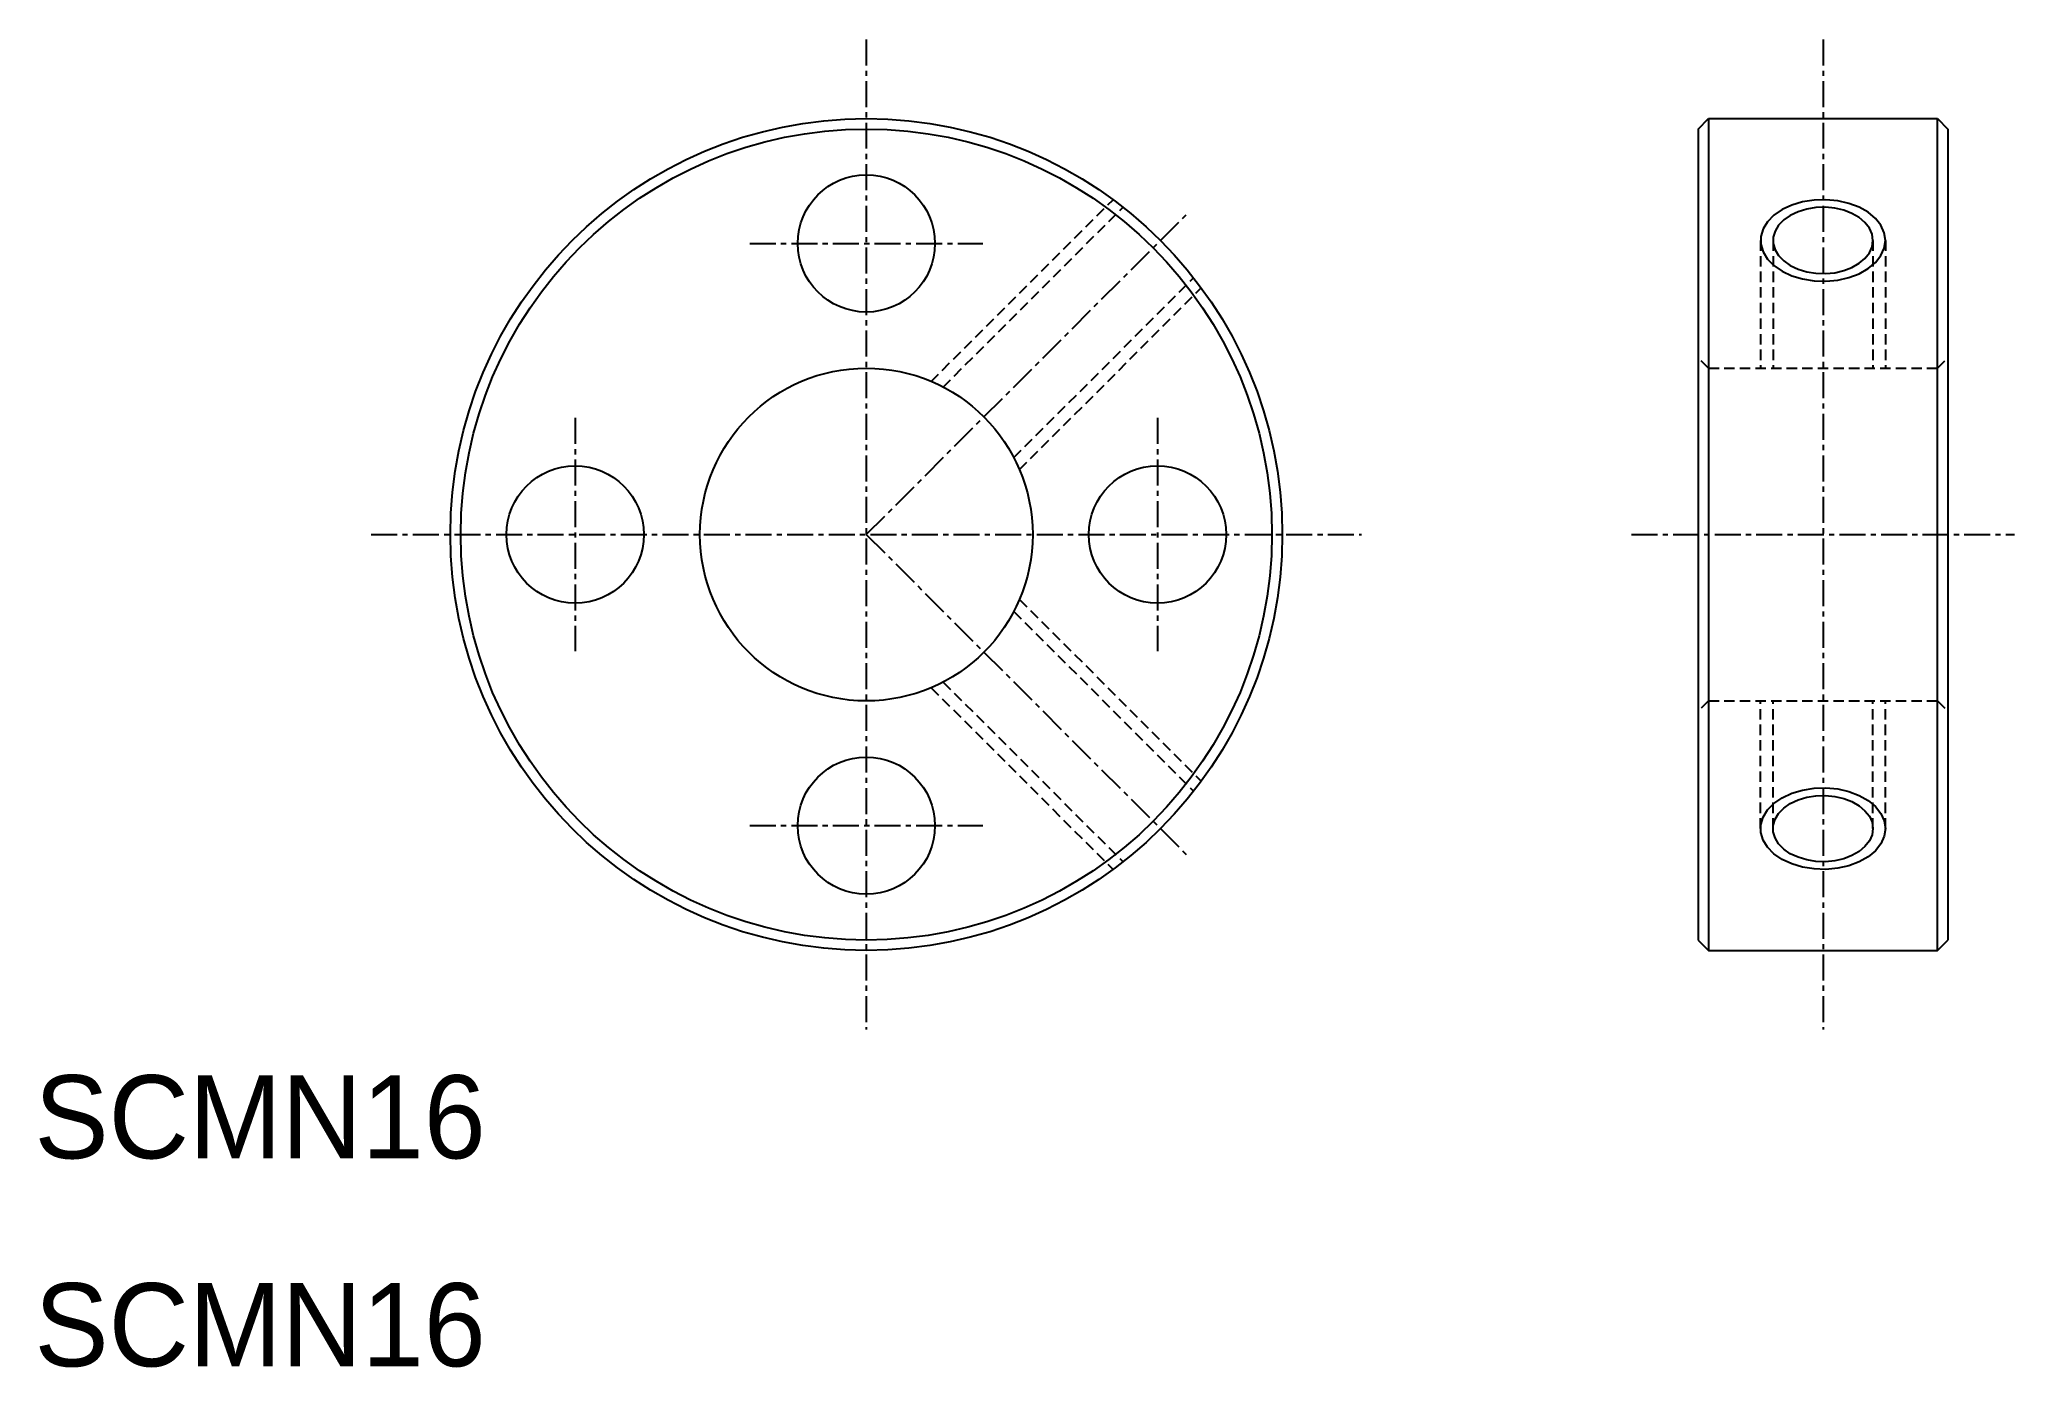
# Model space of a CAD drawing. Extents: x 10.2 to 105.2, y 9.9 to 73.8.
import ezdxf

# ---------------------------------------------------------------- set-up
doc = ezdxf.new("R2010")
doc.units = 0
doc.linetypes.add('CENTER', pattern=[2, 1.25, -0.25, 0.25, -0.25])
doc.linetypes.add('DASHED', pattern=[0.75, 0.5, -0.25])
doc.layers.get('0').update_dxf_attribs({"linetype": 'CONTINUOUS'})
doc.layers.add('CENTER', color=1, linetype='CENTER')

msp = doc.modelspace()

# ---------------------------------------------------------------- linework, layer by layer
at = {"color": 7, "linetype": 'CONTINUOUS'}
for p, q in [((90, 69.5), (90.5, 70)), ((90, 69.5), (90, 30.5)), ((90.5, 70), (90.5, 30)), ((90.5, 70), (101.5, 70)), ((93.25, 70), (93.25, 70)), ((96, 70), (96, 70)), ((101.5, 30), (101.5, 70)), ((101.5, 70), (102, 69.5)), ((102, 69.5), (102, 30.5)), ((90, 30.5), (90.5, 30)), ((101.5, 30), (102, 30.5)), ((90.5, 30), (101.5, 30))]:
    msp.add_line(p, q, dxfattribs=at)
at = {"color": 3, "linetype": 'DASHED'}
for p, q in [((53.123, 57.365), (61.861, 66.103)), ((53.699, 57.093), (62.343, 65.737)), ((93, 64.142), (93, 58)), ((93.6, 64.142), (93.6, 58)), ((98.4, 64.142), (98.4, 58)), ((99, 64.142), (99, 58)), ((57.093, 53.699), (65.737, 62.343)), ((57.365, 53.123), (66.103, 61.861)), ((90.5, 58), (90, 58.5)), ((90.5, 58), (101.5, 58)), ((101.5, 58), (102, 58.5)), ((57.365, 46.877), (66.103, 38.139)), ((57.093, 46.301), (65.737, 37.657)), ((53.699, 42.907), (62.343, 34.263)), ((53.123, 42.635), (61.861, 33.897)), ((90.5, 42), (90, 41.5)), ((90.5, 42), (101.5, 42)), ((93, 35.858), (93, 42)), ((93.6, 35.858), (93.6, 42)), ((98.4, 35.858), (98.4, 42)), ((99, 35.858), (99, 42)), ((101.5, 42), (102, 41.5))]:
    msp.add_line(p, q, dxfattribs=at)
at = {"color": 3, "flags": 128}
msp.add_lwpolyline([(99, 64.142), (98.946, 64.513), (98.785, 64.871), (98.524, 65.203), (98.171, 65.496), (97.74, 65.74), (97.246, 65.926), (96.707, 66.048), (96.143, 66.101), (95.573, 66.083), (95.019, 65.996), (94.5, 65.841), (94.035, 65.624), (93.642, 65.355), (93.333, 65.041), (93.122, 64.695), (93.014, 64.329), (93.014, 63.956), (93.122, 63.59), (93.333, 63.243), (93.642, 62.93), (94.035, 62.66), (94.5, 62.444), (95.019, 62.289), (95.573, 62.201), (96.143, 62.183), (96.707, 62.236), (97.246, 62.358), (97.74, 62.544), (98.171, 62.789), (98.524, 63.082), (98.785, 63.413), (98.946, 63.771)], close=True, dxfattribs=at)
at = {"color": 7, "linetype": 'CONTINUOUS', "flags": 128}
msp.add_lwpolyline([(98.4, 64.142), (98.357, 64.444), (98.228, 64.735), (98.019, 65.004), (97.737, 65.243), (97.392, 65.441), (96.997, 65.593), (96.566, 65.692), (96.114, 65.735), (95.658, 65.721), (95.215, 65.649), (94.8, 65.523), (94.428, 65.347), (94.113, 65.128), (93.867, 64.873), (93.697, 64.591), (93.611, 64.294), (93.611, 63.991), (93.697, 63.693), (93.867, 63.411), (94.113, 63.156), (94.428, 62.937), (94.8, 62.761), (95.215, 62.635), (95.658, 62.564), (96.114, 62.549), (96.566, 62.592), (96.997, 62.691), (97.392, 62.843), (97.737, 63.042), (98.019, 63.28), (98.228, 63.549), (98.357, 63.84)], close=True, dxfattribs=at)
at = {"color": 3, "extrusion": (0, 0, -1), "flags": 128}
msp.add_lwpolyline([(-99, 35.858), (-98.946, 35.487), (-98.785, 35.129), (-98.524, 34.797), (-98.171, 34.504), (-97.74, 34.26), (-97.246, 34.074), (-96.707, 33.952), (-96.143, 33.899), (-95.573, 33.917), (-95.019, 34.004), (-94.5, 34.159), (-94.035, 34.376), (-93.642, 34.645), (-93.333, 34.959), (-93.122, 35.305), (-93.014, 35.671), (-93.014, 36.044), (-93.122, 36.41), (-93.333, 36.757), (-93.642, 37.07), (-94.035, 37.34), (-94.5, 37.556), (-95.019, 37.711), (-95.573, 37.799), (-96.143, 37.817), (-96.707, 37.764), (-97.246, 37.642), (-97.74, 37.456), (-98.171, 37.211), (-98.524, 36.918), (-98.785, 36.587), (-98.946, 36.229)], close=True, dxfattribs=at)
at = {"color": 7, "linetype": 'CONTINUOUS', "extrusion": (0, 0, -1), "flags": 128}
msp.add_lwpolyline([(-98.4, 35.858), (-98.357, 35.556), (-98.228, 35.265), (-98.019, 34.996), (-97.737, 34.757), (-97.392, 34.559), (-96.997, 34.407), (-96.566, 34.308), (-96.114, 34.265), (-95.658, 34.279), (-95.215, 34.351), (-94.8, 34.477), (-94.428, 34.653), (-94.113, 34.872), (-93.867, 35.127), (-93.697, 35.409), (-93.611, 35.706), (-93.611, 36.009), (-93.697, 36.307), (-93.867, 36.589), (-94.113, 36.844), (-94.428, 37.063), (-94.8, 37.239), (-95.215, 37.365), (-95.658, 37.436), (-96.114, 37.451), (-96.566, 37.408), (-96.997, 37.309), (-97.392, 37.157), (-97.737, 36.958), (-98.019, 36.72), (-98.228, 36.451), (-98.357, 36.16)], close=True, dxfattribs=at)
at = {"color": 7, "linetype": 'CONTINUOUS'}
for centre, radius in [((50, 50), 20), ((50, 50), 19.5), ((50, 64), 3.3), ((50, 50), 8), ((36, 50), 3.3), ((64, 50), 3.3), ((50, 36), 3.3)]:
    msp.add_circle(centre, radius, dxfattribs=at)
at = {"layer": 'CENTER', "color": 1, "linetype": 'CENTER'}
for p, q in [((50, 73.806), (50, 26.194)), ((96, 73.806), (96, 26.194)), ((50, 50), (65.435, 65.435)), ((44.396, 64), (55.604, 64)), ((36, 55.604), (36, 44.396)), ((64, 55.604), (64, 44.396)), ((26.194, 50), (73.806, 50)), ((50, 50), (65.435, 34.565)), ((86.792, 50), (105.208, 50)), ((44.396, 36), (55.604, 36))]:
    msp.add_line(p, q, dxfattribs=at)

# ---------------------------------------------------------------- texts
at = {"color": 7, "linetype": 'CONTINUOUS'}
for p in [(10, 20), (10, 10)]:
    msp.add_text('SCMN16', height=4, dxfattribs=at).set_placement(p)

doc.saveas('drawing.dxf')
